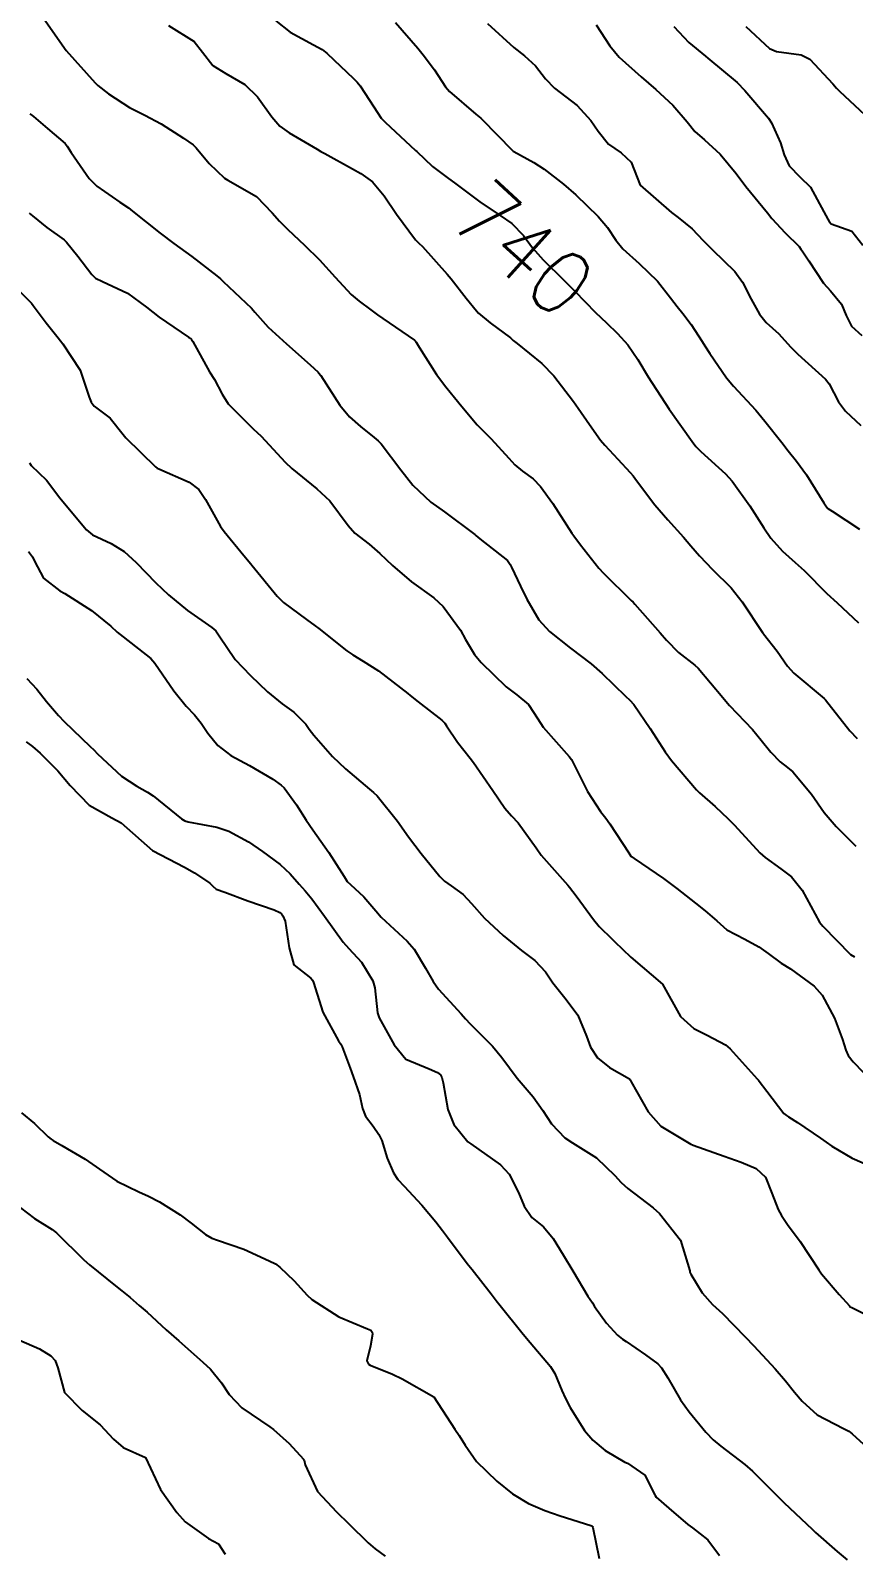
# Model space of a CAD drawing. Header units: metres. Extents: x 298520 to 308411, y 7433745 to 7450750.
# Drawn here: x 301893.6 to 301945.1, y 7441750.4 to 7441845.7 of the extents above; entities that cross this region are included whole.
import ezdxf
from ezdxf.enums import TextEntityAlignment as Align

# ---------------------------------------------------------------- set-up
doc = ezdxf.new("R2010")
doc.units = ezdxf.units.M
doc.header["$LTSCALE"] = 10
for name, color, linetype in [('Cotas', 45, 'Continuous'), ('Curvas de Nivel 1m', 11, 'Continuous'), ('Curvas de Nivel 5m', 15, 'Continuous')]:
    doc.layers.add(name, color=color, linetype=linetype)
doc.styles.add('Style-STANDARD', font='STANDARD.shx')

msp = doc.modelspace()

# ---------------------------------------------------------------- linework, layer by layer
at = {"layer": 'Curvas de Nivel 1m', "flags": 128}
for points, elevation in [([(301894.405, 7441846.415), (301895.833, 7441844.4), (301897.63, 7441842.382), (301897.81, 7441842.199), (301898.481, 7441841.692), (301899.79, 7441840.837), (301900.741, 7441840.34), (301901.778, 7441839.808), (301903.178, 7441838.906), (301903.765, 7441838.492), (301903.866, 7441838.411), (301903.967, 7441838.307), (301904.78, 7441837.321), (301905.744, 7441836.4), (301905.942, 7441836.278), (301907.728, 7441835.261), (301908.721, 7441834.245), (301909.176, 7441833.706), (301909.703, 7441833.198), (301910.737, 7441832.22), (301911.679, 7441831.29), (301912.664, 7441830.2), (301913.652, 7441829.113), (301914.162, 7441828.696), (301914.883, 7441828.171), (301915.317, 7441827.843), (301915.637, 7441827.614), (301917.226, 7441826.545), (301917.624, 7441826.266), (301917.687, 7441826.202), (301917.725, 7441826.138), (301917.926, 7441825.829), (301919.005, 7441824.126), (301919.585, 7441823.337), (301920.136, 7441822.669), (301920.582, 7441822.105), (301921.556, 7441820.971), (301922.42, 7441820.081), (301923.531, 7441818.869), (301923.914, 7441818.452), (301924.387, 7441818.057), (301925.049, 7441817.577), (301925.514, 7441817.108), (301926.284, 7441816.032), (301927.475, 7441814.179), (301927.589, 7441814.019), (301928.021, 7441813.46), (301929.155, 7441812.003), (301929.448, 7441811.674), (301931.188, 7441809.974), (301931.309, 7441809.859), (301931.421, 7441809.747), (301933.006, 7441807.954), (301933.398, 7441807.484), (301934.156, 7441806.704), (301935.18, 7441805.923), (301935.38, 7441805.743), (301936.927, 7441803.904), (301937.112, 7441803.665), (301937.348, 7441803.387), (301938.777, 7441801.886), (301939.326, 7441801.225), (301939.92, 7441800.473), (301940.52, 7441799.862), (301940.97, 7441799.525), (301941.297, 7441799.248), (301942.476, 7441797.838), (301943.272, 7441796.698), (301944.008, 7441795.823), (301945.245, 7441794.601)], 742), ([(301902.222, 7441845.962), (301903.843, 7441844.967), (301904.351, 7441844.302), (301904.998, 7441843.466), (301905.82, 7441842.947), (301906.999, 7441842.268), (301907.801, 7441841.494), (301908.707, 7441840.246), (301909.206, 7441839.667), (301909.773, 7441839.233), (301911.524, 7441838.212), (301911.762, 7441838.081), (301912.024, 7441837.944), (301913.751, 7441836.992), (301914.265, 7441836.699), (301914.988, 7441836.171), (301915.73, 7441835.307), (301916.506, 7441834.152), (301917.697, 7441832.546), (301917.899, 7441832.341), (301918.131, 7441832.133), (301919.667, 7441830.401), (301919.925, 7441830.107), (301920.851, 7441828.898), (301921.505, 7441828.091), (301921.642, 7441827.952), (301922.358, 7441827.36), (301923.626, 7441826.403), (301923.808, 7441826.25), (301924.045, 7441826.064), (301925.604, 7441824.812), (301926.34, 7441824.033), (301927.577, 7441822.42), (301927.865, 7441822.017), (301928.588, 7441820.979), (301929.272, 7441820.003), (301929.54, 7441819.688), (301930.361, 7441818.817), (301931.134, 7441817.976), (301931.312, 7441817.765), (301931.518, 7441817.485), (301932.672, 7441815.958), (301933.489, 7441815.025), (301934.46, 7441813.935), (301934.925, 7441813.385), (301935.461, 7441812.759), (301936.278, 7441811.912), (301937.436, 7441810.756), (301938.137, 7441809.893), (301939.404, 7441807.966), (301939.438, 7441807.914), (301939.471, 7441807.879), (301940.322, 7441806.796), (301940.97, 7441805.856), (301941.376, 7441805.412), (301943.267, 7441803.831), (301943.352, 7441803.748), (301944.876, 7441801.815), (301945.326, 7441801.331)], 741), ([(301916.438, 7441846.154), (301917.839, 7441844.541), (301918.171, 7441844.135), (301918.882, 7441843.183), (301919.573, 7441842.114), (301919.809, 7441841.835), (301921.473, 7441840.407), (301921.784, 7441840.151), (301921.846, 7441840.089), (301923.764, 7441838.133), (301923.798, 7441838.104), (301923.848, 7441838.069), (301925.099, 7441837.393), (301925.752, 7441836.977), (301926.953, 7441836.028), (301927.733, 7441835.356), (301929.131, 7441834.006), (301929.706, 7441833.311), (301930.232, 7441832.526), (301930.668, 7441831.985), (301931.679, 7441831.055), (301932.837, 7441829.958), (301933.653, 7441828.92), (301934.067, 7441828.363), (301934.412, 7441827.938), (301934.941, 7441827.236), (301935.626, 7441826.191), (301935.794, 7441825.918), (301936.109, 7441825.421), (301937.155, 7441823.904), (301937.588, 7441823.395), (301938.993, 7441821.886), (301939.563, 7441821.205), (301940.608, 7441819.864), (301941.022, 7441819.342), (301941.531, 7441818.699), (301942.156, 7441817.844), (301943.254, 7441816.084), (301943.422, 7441815.831), (301943.502, 7441815.738), (301943.766, 7441815.56), (301945.482, 7441814.429)], 739), ([(301922.186, 7441846.087), (301923.841, 7441844.59), (301924.515, 7441844.06), (301925.209, 7441843.432), (301925.819, 7441842.632), (301926.395, 7441842.034), (301927.797, 7441840.953), (301928.672, 7441840.007), (301929.123, 7441839.346), (301929.768, 7441838.543), (301930.56, 7441837.982), (301931.18, 7441837.402), (301931.743, 7441835.97), (301933.718, 7441834.265), (301934.121, 7441833.944), (301935, 7441833.224), (301935.699, 7441832.512), (301936.28, 7441831.914), (301937.673, 7441830.556), (301938.163, 7441829.895), (301938.705, 7441828.836), (301939.209, 7441827.884), (301939.638, 7441827.376), (301940.419, 7441826.657), (301941.155, 7441825.857), (301941.616, 7441825.389), (301943.359, 7441823.832), (301943.59, 7441823.524), (301944.155, 7441822.398), (301944.596, 7441821.815), (301945.56, 7441820.932)], 738), ([(301928.993, 7441846.003), (301929.843, 7441844.684), (301930.441, 7441843.984), (301931.821, 7441842.743), (301932.724, 7441841.961), (301933.798, 7441840.972), (301934.688, 7441839.936), (301935.18, 7441839.332), (301935.772, 7441838.801), (301936.764, 7441837.91), (301937.751, 7441836.704), (301938.368, 7441835.894), (301939.718, 7441834.225), (301940, 7441833.876), (301940.822, 7441832.981), (301941.696, 7441832.133), (301941.815, 7441831.97), (301941.892, 7441831.848), (301942.304, 7441831.223), (301943.22, 7441829.834), (301943.658, 7441829.351), (301944.344, 7441828.514), (301944.654, 7441827.815), (301944.975, 7441827.148), (301945.631, 7441826.56)], 737), ([(301933.862, 7441845.902), (301934.806, 7441844.899), (301935.834, 7441844.036), (301935.985, 7441843.918), (301937.818, 7441842.397), (301938.308, 7441841.895), (301939.787, 7441840.153), (301939.971, 7441839.877), (301940.525, 7441838.623), (301940.76, 7441837.865), (301941.082, 7441837.186), (301941.749, 7441836.497), (301942.415, 7441835.843), (301943.249, 7441834.306), (301943.493, 7441833.832), (301943.572, 7441833.692), (301943.71, 7441833.557), (301944.993, 7441833.098), (301945.697, 7441832.219)], 736), ([(301893.547, 7441840.424), (301893.688, 7441840.327), (301893.781, 7441840.259), (301894.663, 7441839.522), (301895.765, 7441838.565), (301895.894, 7441838.399), (301896.14, 7441838.015), (301897.265, 7441836.385), (301897.736, 7441835.907), (301899.179, 7441834.901), (301899.716, 7441834.547), (301899.974, 7441834.347), (301901.699, 7441832.959), (301902.566, 7441832.321), (301903.681, 7441831.503), (301905.254, 7441830.286), (301905.482, 7441830.104), (301905.66, 7441829.941), (301907.415, 7441828.262), (301907.64, 7441828.014), (301908.466, 7441827.082), (301909.383, 7441826.234), (301909.62, 7441826.028), (301911.1, 7441824.715), (301911.594, 7441824.266), (301911.645, 7441824.209), (301911.755, 7441824.044), (301912.953, 7441822.196), (301913.566, 7441821.465), (301914.239, 7441820.859), (301915.095, 7441820.167), (301915.349, 7441819.97), (301915.539, 7441819.776), (301916.772, 7441818.148), (301917.513, 7441817.193), (301918.649, 7441816.129), (301919.494, 7441815.511), (301921.393, 7441814.091), (301921.438, 7441814.056), (301921.472, 7441814.029), (301921.722, 7441813.836), (301923.457, 7441812.471), (301923.617, 7441812.23), (301923.695, 7441812.066), (301924.257, 7441810.874), (301924.655, 7441810.052), (301925.414, 7441808.766), (301926.069, 7441808.033), (301927.393, 7441806.985), (301928.679, 7441806.007), (301929.374, 7441805.4), (301930.839, 7441803.978), (301931.108, 7441803.731), (301931.348, 7441803.464), (301932.383, 7441801.96), (301933.318, 7441800.492), (301933.72, 7441799.946), (301935.286, 7441798.118), (301935.472, 7441797.927), (301936.439, 7441797.077), (301937.267, 7441796.307), (301937.647, 7441795.896), (301939.237, 7441794.181), (301939.577, 7441793.875), (301940.549, 7441793.183), (301941.221, 7441792.663), (301941.89, 7441791.843), (301942.704, 7441790.329), (301942.985, 7441789.832), (301943.189, 7441789.582), (301944.913, 7441787.812), (301945.161, 7441787.661)], 743), ([(301893.499, 7441834.211), (301893.709, 7441834.049), (301894.611, 7441833.325), (301895.694, 7441832.537), (301895.849, 7441832.398), (301896.555, 7441831.521), (301897.428, 7441830.382), (301897.669, 7441830.145), (301898.093, 7441829.947), (301899.656, 7441829.214), (301900.843, 7441828.338), (301901.637, 7441827.701), (301903.476, 7441826.46), (301903.623, 7441826.362), (301903.648, 7441826.335), (301903.669, 7441826.309), (301903.745, 7441826.185), (301904.789, 7441824.292), (301905.098, 7441823.797), (301905.579, 7441822.894), (301905.972, 7441822.276), (301907.557, 7441820.692), (301907.783, 7441820.484), (301908.025, 7441820.253), (301909.529, 7441818.632), (301909.951, 7441818.226), (301911.51, 7441816.96), (301912.334, 7441816.202), (301913.48, 7441814.655), (301913.901, 7441814.184), (301914.79, 7441813.494), (301915.461, 7441812.921), (301916.25, 7441812.152), (301917.443, 7441811.129), (301918.833, 7441810.126), (301919.425, 7441809.585), (301920.496, 7441808.104), (301920.821, 7441807.523), (301921.388, 7441806.595), (301921.804, 7441806.086), (301923.36, 7441804.565), (301924.036, 7441804.06), (301924.755, 7441803.457), (301925.338, 7441802.561), (301925.681, 7441802.037), (301927.315, 7441800.2), (301927.45, 7441800.019), (301927.599, 7441799.726), (301928.458, 7441798.008), (301929.27, 7441796.753), (301929.607, 7441796.336), (301929.859, 7441795.991), (301931.031, 7441794.179), (301931.173, 7441793.971), (301931.202, 7441793.94), (301931.232, 7441793.915), (301931.384, 7441793.816), (301933.219, 7441792.565), (301934.039, 7441791.942), (301935.204, 7441791.027), (301935.828, 7441790.549), (301936.545, 7441789.91), (301937.185, 7441789.358), (301938.301, 7441788.764), (301939.169, 7441788.295), (301939.771, 7441787.871), (301940.574, 7441787.276), (301941.153, 7441786.907), (301942.636, 7441785.835), (301943.134, 7441785.266), (301943.913, 7441783.822), (301944.417, 7441782.5), (301944.616, 7441781.815), (301944.774, 7441781.497), (301945.086, 7441781.099), (301945.714, 7441780.435)], 744), ([(301893.525, 7441818.595), (301893.642, 7441818.428), (301894.598, 7441817.498), (301895.418, 7441816.401), (301895.501, 7441816.282), (301897.1, 7441814.384), (301897.47, 7441814.083), (301898.642, 7441813.54), (301899.46, 7441813.038), (301900.215, 7441812.342), (301901.44, 7441811.068), (301902.233, 7441810.322), (301903.418, 7441809.348), (301904.936, 7441808.287), (301905.184, 7441808.067), (301905.398, 7441807.753), (301906.401, 7441806.27), (301907.368, 7441805.273), (301908.429, 7441804.249), (301909.346, 7441803.503), (301910.082, 7441802.971), (301910.827, 7441802.218), (301911.039, 7441801.924), (301911.326, 7441801.545), (301912.495, 7441800.198), (301913.301, 7441799.429), (301914.801, 7441798.167), (301915.068, 7441797.95), (301915.279, 7441797.745), (301916.559, 7441796.147), (301917.249, 7441795.185), (301918.037, 7441794.132), (301919.219, 7441792.683), (301919.494, 7441792.394), (301919.914, 7441792.109), (301920.677, 7441791.567), (301921.202, 7441791.011), (301922.015, 7441790.082), (301923.177, 7441789.005), (301924.324, 7441788.058), (301925.157, 7441787.433), (301925.829, 7441786.719), (301926.284, 7441786.033), (301927.127, 7441784.989), (301927.848, 7441784.013), (301928.399, 7441782.708), (301928.645, 7441782.004), (301929.086, 7441781.351), (301929.836, 7441780.744), (301931.073, 7441780.021), (301931.126, 7441779.969), (301931.195, 7441779.845), (301932.251, 7441777.958), (301933.034, 7441777.073), (301934.917, 7441775.931), (301935.022, 7441775.891), (301935.076, 7441775.875), (301937.012, 7441775.188), (301938.075, 7441774.821), (301939.001, 7441774.411), (301939.586, 7441773.871), (301939.998, 7441772.88), (301940.382, 7441771.859), (301940.587, 7441771.473), (301940.963, 7441770.901), (301941.762, 7441769.842), (301942.927, 7441768.073), (301943.099, 7441767.828), (301944.208, 7441766.519), (301944.843, 7441765.811), (301944.902, 7441765.765), (301944.99, 7441765.721), (301946.888, 7441764.754)], 746), ([(301893.459, 7441813.038), (301893.726, 7441812.696), (301893.84, 7441812.424), (301894.402, 7441811.375), (301895.435, 7441810.569), (301895.751, 7441810.397), (301897.417, 7441809.346), (301898.616, 7441808.362), (301899.022, 7441807.978), (301899.396, 7441807.688), (301901.126, 7441806.333), (301901.379, 7441806.041), (301902.566, 7441804.318), (301903.343, 7441803.346), (301903.849, 7441802.813), (301904.264, 7441802.296), (301904.692, 7441801.655), (301905.319, 7441800.885), (301906.134, 7441800.272), (301907.303, 7441799.631), (301908.76, 7441798.776), (301909.286, 7441798.419), (301909.471, 7441798.237), (301910.232, 7441797.185), (301910.851, 7441796.216), (301911.254, 7441795.618), (301912.26, 7441794.2), (301913.218, 7441792.696), (301913.417, 7441792.389), (301913.616, 7441792.184), (301914.453, 7441791.419), (301915.197, 7441790.552), (301915.545, 7441790.156), (301917.17, 7441788.637), (301917.614, 7441788.135), (301918.318, 7441786.961), (301918.787, 7441786.124), (301919.136, 7441785.642), (301920.544, 7441784.099), (301920.809, 7441783.793), (301921.107, 7441783.465), (301922.506, 7441782.076), (301923.086, 7441781.362), (301924.047, 7441780.06), (301925.056, 7441778.901), (301925.664, 7441778.041), (301926.205, 7441777.203), (301927.026, 7441776.335), (301927.522, 7441776.015), (301929.009, 7441775.093), (301930.172, 7441773.982), (301930.552, 7441773.54), (301930.985, 7441773.153), (301932.554, 7441771.954), (301932.969, 7441771.588), (301934.277, 7441769.937), (301934.851, 7441768.003), (301934.864, 7441767.931), (301934.922, 7441767.791), (301935.622, 7441766.631), (301936.276, 7441765.909), (301936.895, 7441765.339), (301938.323, 7441763.885), (301938.867, 7441763.317), (301940.202, 7441761.867), (301940.845, 7441761.117), (301941.412, 7441760.424), (301941.885, 7441759.844), (301942.821, 7441759.004), (301944.485, 7441758.136), (301944.805, 7441757.968), (301945.019, 7441757.807), (301945.959, 7441756.957)], 747), ([(301893.363, 7441805.077), (301893.99, 7441804.42), (301894.588, 7441803.654), (301895.337, 7441802.777), (301895.691, 7441802.396), (301897.317, 7441800.837), (301897.551, 7441800.612), (301897.784, 7441800.373), (301899.292, 7441798.966), (301900.24, 7441798.346), (301900.918, 7441797.974), (301901.277, 7441797.733), (301903.033, 7441796.312), (301903.261, 7441796.179), (301903.451, 7441796.116), (301905.255, 7441795.777), (301905.996, 7441795.528), (301907.242, 7441794.868), (301908.103, 7441794.251), (301909.225, 7441793.444), (301909.852, 7441792.864), (301910.401, 7441792.222), (301910.785, 7441791.793), (301911.204, 7441791.287), (301911.987, 7441790.202), (301913.169, 7441788.58), (301913.526, 7441788.185), (301914.315, 7441787.333), (301915.01, 7441786.162), (301915.137, 7441785.734), (301915.303, 7441784.158), (301915.411, 7441783.856), (301916.35, 7441782.147), (301917.084, 7441781.257), (301918.551, 7441780.652), (301919.076, 7441780.425), (301919.243, 7441780.286), (301919.329, 7441780.116), (301919.415, 7441779.767), (301919.715, 7441778.11), (301920.093, 7441777.164), (301920.969, 7441776.091), (301921.022, 7441776.044), (301921.154, 7441775.955), (301923.002, 7441774.649), (301923.55, 7441774.064), (301924.133, 7441772.907), (301924.481, 7441772.055), (301924.966, 7441771.355), (301925.693, 7441770.772), (301926.301, 7441770.03), (301926.938, 7441769.008), (301927.54, 7441768.014), (301928.484, 7441766.427), (301928.76, 7441766.001), (301928.901, 7441765.781), (301929.644, 7441764.743), (301930.324, 7441763.978), (301930.639, 7441763.742), (301930.869, 7441763.591), (301932.075, 7441762.744), (301932.855, 7441762.186), (301933.087, 7441761.948), (301933.476, 7441761.314), (301934.267, 7441759.936), (301934.822, 7441759.185), (301935.87, 7441757.914), (301936.319, 7441757.428), (301936.794, 7441757.032), (301938.307, 7441755.885), (301938.779, 7441755.47), (301940.38, 7441753.864), (301940.757, 7441753.491), (301942.51, 7441751.833), (301942.626, 7441751.725), (301942.731, 7441751.636), (301944.09, 7441750.446), (301944.714, 7441749.911)], 748), ([(301893.32, 7441801.119), (301893.725, 7441800.832), (301894.195, 7441800.417), (301895.297, 7441799.308), (301896.068, 7441798.392), (301897.271, 7441797.151), (301898.674, 7441796.366), (301899.258, 7441796.052), (301901.233, 7441794.33), (301903.223, 7441793.27), (301903.85, 7441792.931), (301904.823, 7441792.286), (301905.012, 7441792.084), (301905.209, 7441791.892), (301905.764, 7441791.718), (301907.202, 7441791.162), (301908.833, 7441790.607), (301909.195, 7441790.447), (301909.309, 7441790.353), (301909.394, 7441790.237), (301909.535, 7441789.888), (301909.778, 7441788.231), (301910.08, 7441787.154), (301911.144, 7441786.323), (301911.248, 7441786.209), (301911.3, 7441786.049), (301911.897, 7441784.202), (301912.875, 7441782.412), (301913.018, 7441782.191), (301913.091, 7441782.028), (301913.595, 7441780.7), (301913.794, 7441780.179), (301914.188, 7441779.041), (301914.365, 7441778.17), (301914.552, 7441777.681), (301915.032, 7441777.064), (301915.4, 7441776.538), (301915.575, 7441776.162), (301915.916, 7441775.06), (301916.304, 7441774.15), (301916.579, 7441773.736), (301916.985, 7441773.307), (301918.078, 7441772.129), (301918.962, 7441771.071), (301919.387, 7441770.543), (301919.701, 7441770.109), (301920.929, 7441768.472), (301921.236, 7441768.087), (301922.422, 7441766.561), (301922.794, 7441766.071), (301922.902, 7441765.939), (301924.417, 7441764.055), (301924.875, 7441763.518), (301926.146, 7441762.031), (301926.405, 7441761.583), (301926.838, 7441760.52), (301927.074, 7441760.018), (301927.378, 7441759.461), (301928.276, 7441758.005), (301928.797, 7441757.412), (301929.563, 7441756.761), (301930.784, 7441756.039), (301930.952, 7441755.968), (301932.043, 7441755.229), (301932.692, 7441753.951), (301932.761, 7441753.842), (301933.538, 7441753.155), (301934.736, 7441752.135), (301935.022, 7441751.926), (301935.978, 7441751.164), (301936.716, 7441750.192)], 749), ([(301892.968, 7441771.947), (301893.839, 7441771.294), (301894.955, 7441770.6), (301895.221, 7441770.397), (301896.928, 7441768.702), (301897.282, 7441768.376), (301898.91, 7441767.062), (301899.316, 7441766.763), (301899.823, 7441766.346), (301900.403, 7441765.842), (301900.894, 7441765.417), (301902.076, 7441764.318), (301902.873, 7441763.623), (301904.386, 7441762.295), (301904.848, 7441761.846), (301905.549, 7441760.989), (301906.02, 7441760.272), (301906.821, 7441759.436), (301908.57, 7441758.242), (301908.801, 7441758.075), (301909.775, 7441757.207), (301910.687, 7441756.211), (301910.721, 7441756.149), (301910.779, 7441755.865), (301911.551, 7441754.202), (301912.744, 7441752.915), (301913.515, 7441752.182), (301914.721, 7441750.991), (301915.157, 7441750.603), (301915.787, 7441750.154)], 751), ([(301892.872, 7441763.681), (301894.148, 7441763.127), (301894.857, 7441762.699), (301895.132, 7441762.397), (301895.303, 7441761.941), (301895.729, 7441760.391), (301896.816, 7441759.27), (301897.955, 7441758.368), (301898.794, 7441757.477), (301899.392, 7441756.954), (301900.783, 7441756.33), (301901.729, 7441754.32), (301902.741, 7441752.874), (301903.263, 7441752.305), (301904.723, 7441751.255), (301905.359, 7441750.92), (301905.768, 7441750.274)], 752)]:
    msp.add_lwpolyline(points, dxfattribs=dict(at, elevation=elevation))
at = {"layer": 'Curvas de Nivel 5m', "flags": 128}
for points, elevation in [([(301908.955, 7441846.244), (301909.853, 7441845.552), (301911.314, 7441844.742), (301911.837, 7441844.464), (301912.167, 7441844.207), (301913.818, 7441842.65), (301914.042, 7441842.413), (301914.228, 7441842.184), (301915.085, 7441840.879), (301915.545, 7441840.164), (301915.656, 7441840.036), (301915.781, 7441839.919), (301917.688, 7441838.141), (301917.762, 7441838.069), (301918.755, 7441837.127), (301919.746, 7441836.386), (301920.123, 7441836.106), (301921.725, 7441834.918), (301922.99, 7441834.077), (301923.708, 7441833.566), (301924.452, 7441832.81), (301925.018, 7441832.05), (301925.682, 7441831.283), (301926.978, 7441830.027), (301927.656, 7441829.331), (301928.957, 7441828.007), (301929.636, 7441827.354), (301930.325, 7441826.685), (301930.982, 7441825.98), (301931.609, 7441825.057), (301932.248, 7441823.963), (301933.573, 7441821.95), (301935.006, 7441819.928), (301935.234, 7441819.618), (301935.537, 7441819.29), (301937.09, 7441817.904), (301937.518, 7441817.436), (301938.604, 7441815.889), (301939.483, 7441814.519), (301939.939, 7441813.873), (301940.653, 7441813.05), (301941.458, 7441812.344), (301942.019, 7441811.844), (301943.432, 7441810.413), (301944.07, 7441809.824), (301945.411, 7441808.574)], 740), ([(301938.358, 7441845.895), (301939.839, 7441844.512), (301940.288, 7441844.324), (301941.836, 7441844.124), (301942.365, 7441843.845), (301943.818, 7441842.3), (301944.036, 7441842.047), (301944.248, 7441841.823), (301945.792, 7441840.385)], 735), ([(301891.824, 7441830.448), (301893.645, 7441828.572), (301893.763, 7441828.428), (301894.567, 7441827.351), (301895.315, 7441826.405), (301895.617, 7441826.035), (301896.702, 7441824.389), (301897.267, 7441822.692), (301897.379, 7441822.382), (301897.571, 7441822.143), (301898.57, 7441821.372), (301899.394, 7441820.352), (301899.55, 7441820.151), (301901.422, 7441818.331), (301901.522, 7441818.263), (301901.633, 7441818.218), (301903.514, 7441817.384), (301904.122, 7441816.913), (301904.545, 7441816.294), (301905.478, 7441814.608), (301905.703, 7441814.278), (301906.935, 7441812.788), (301907.383, 7441812.261), (301907.452, 7441812.177), (301909.037, 7441810.244), (301909.427, 7441809.841), (301910.858, 7441808.772), (301911.406, 7441808.388), (301911.638, 7441808.208), (301913.389, 7441806.823), (301913.766, 7441806.563), (301914.422, 7441806.174), (301915.374, 7441805.572), (301917.203, 7441804.142), (301917.352, 7441804.015), (301917.858, 7441803.624), (301919.336, 7441802.477), (301919.515, 7441802.297), (301919.638, 7441802.115), (301920.318, 7441801.1), (301921.108, 7441800.093), (301921.309, 7441799.832), (301922.531, 7441798.078), (301923.272, 7441796.978), (301923.69, 7441796.486), (301924.106, 7441796.057), (301925.24, 7441794.479), (301925.563, 7441794.037), (301927.214, 7441792.152), (301927.327, 7441792.019), (301927.746, 7441791.476), (301928.837, 7441790.004), (301929.187, 7441789.573), (301930.802, 7441787.975), (301930.991, 7441787.802), (301931.16, 7441787.648), (301933.143, 7441785.95), (301934.265, 7441783.938), (301935.105, 7441783.187), (301935.94, 7441782.756), (301937.096, 7441782.159), (301937.388, 7441781.897), (301939.074, 7441780.037), (301939.148, 7441779.953), (301939.207, 7441779.878), (301939.672, 7441779.262), (301940.751, 7441777.854), (301940.919, 7441777.729), (301941.041, 7441777.659), (301941.593, 7441777.289), (301943.028, 7441776.317), (301943.751, 7441775.823), (301945.012, 7441775.071), (301946.266, 7441774.529)], 745), ([(301893.038, 7441777.9), (301893.844, 7441777.23), (301894.699, 7441776.405), (301894.875, 7441776.255), (301895.021, 7441776.163), (301895.555, 7441775.858), (301897.009, 7441775.005), (301897.909, 7441774.371), (301898.992, 7441773.624), (301900.372, 7441772.949), (301900.978, 7441772.691), (301901.661, 7441772.323), (301902.965, 7441771.508), (301903.656, 7441770.995), (301904.548, 7441770.286), (301904.95, 7441770.055), (301905.293, 7441769.931), (301906.94, 7441769.368), (301908.535, 7441768.638), (301908.926, 7441768.44), (301909.207, 7441768.236), (301910.085, 7441767.393), (301910.906, 7441766.487), (301911.195, 7441766.207), (301912.892, 7441765.13), (301914.675, 7441764.382), (301914.884, 7441764.298), (301914.939, 7441764.225), (301914.968, 7441764.169), (301915.002, 7441764.048), (301914.87, 7441763.305), (301914.648, 7441762.38), (301914.749, 7441762.171), (301914.852, 7441762.103), (301916.244, 7441761.546), (301916.844, 7441761.258), (301918.833, 7441760.12), (301920.149, 7441758.1), (301920.415, 7441757.712), (301920.793, 7441757.089), (301921.505, 7441756.083), (301922.771, 7441754.849), (301923.766, 7441754.06), (301924.754, 7441753.451), (301925.778, 7441753.004), (301926.743, 7441752.672), (301928.661, 7441752.074), (301928.733, 7441752.038), (301928.773, 7441752), (301928.797, 7441751.935), (301929.19, 7441749.995)], 750)]:
    msp.add_lwpolyline(points, dxfattribs=dict(at, elevation=elevation))

# ---------------------------------------------------------------- texts
at = {"layer": 'Cotas', "style": 'Style-STANDARD'}
msp.add_text('740', height=4, rotation=317.89157, dxfattribs=at).set_placement((301924.456, 7441831.983, 740), align=Align.MIDDLE_CENTER)

doc.saveas('drawing.dxf')
